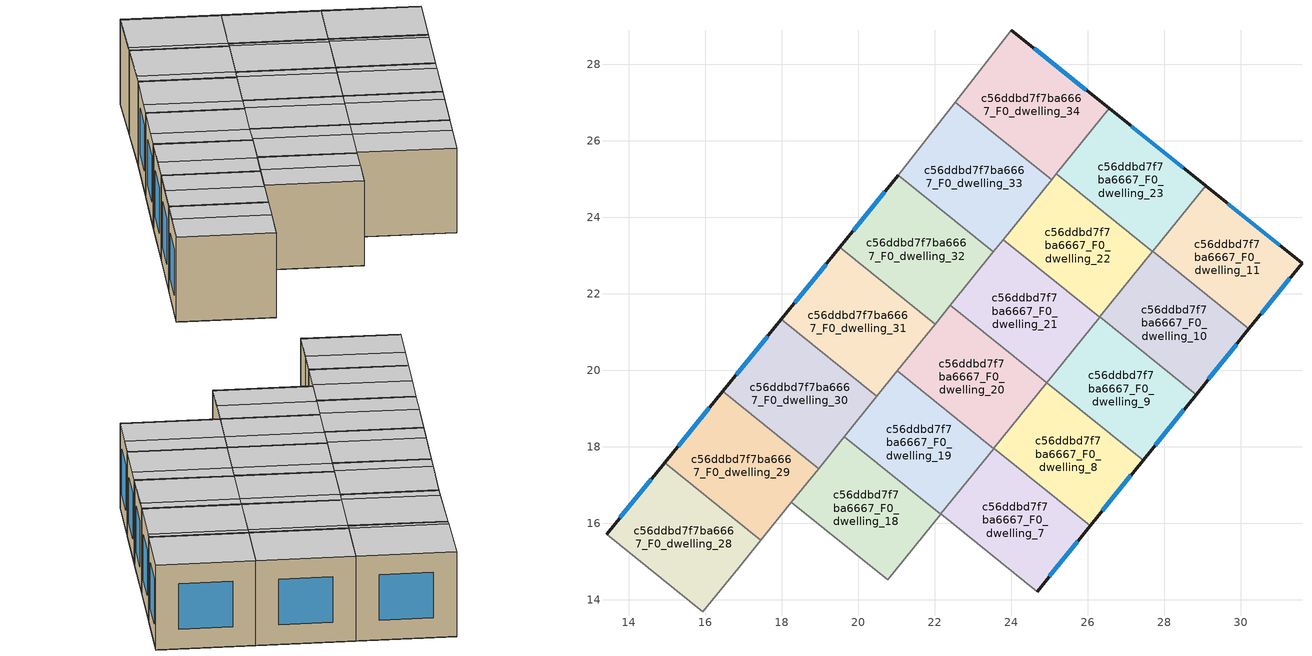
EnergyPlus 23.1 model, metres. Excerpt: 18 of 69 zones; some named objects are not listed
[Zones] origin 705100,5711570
c56ddbd7f7ba6667_F0_dwelling_10
 floor ground (EU_floor_Construction): 28.83,19.36 30.21,21.08 27.69,23.11 26.31,21.39 z0
 wall outside (EU_wall_Construction): 30.21,21.08 28.83,19.36 z0:3
 wall to c56ddbd7f7ba6667_F0_dwelling_11 (EU_wall_Construction): 27.69,23.11 30.21,21.08 z0:3
 wall to c56ddbd7f7ba6667_F0_dwelling_9 (EU_wall_Construction): 28.83,19.36 26.31,21.39 z0:3
 wall to c56ddbd7f7ba6667_F0_dwelling_22 (EU_wall_Construction): 26.31,21.39 27.69,23.1 z0:3
 window (EU_Window_Construction): 29.89,20.68 29.15,19.76 z0.69:2.31
 ceiling to c56ddbd7f7ba6667_F1_dwelling_9 (EU_floor_Construction): 30.08,20.92 28.83,19.36 26.31,21.39 27.57,22.95 z3
 ceiling to c56ddbd7f7ba6667_F1_dwelling_10 (EU_floor_Construction): 30.21,21.08 30.08,20.92 27.57,22.95 27.69,23.11 z3
c56ddbd7f7ba6667_F0_dwelling_11
 floor ground (EU_floor_Construction): 30.21,21.08 31.6,22.8 29.08,24.82 27.69,23.11 z0
 wall outside (EU_wall_Construction): 29.08,24.82 31.6,22.8 30.21,21.08 z0:3
 wall to c56ddbd7f7ba6667_F0_dwelling_23 (EU_wall_Construction): 27.69,23.11 29.08,24.82 z0:3
 window (EU_Window_Construction): 29.66,24.35 31.01,23.27 / 31.28,22.4 30.53,21.48 z0.69:2.31
 ceiling to c56ddbd7f7ba6667_F1_dwelling_10 (EU_floor_Construction): 31.6,22.8 30.21,21.08 27.69,23.11 29.08,24.82 z3
c56ddbd7f7ba6667_F0_dwelling_18
 floor ground (EU_floor_Construction): 20.77,14.52 22.15,16.24 19.64,18.27 18.25,16.55 z0
 wall to c56ddbd7f7ba6667_F0_dwelling_19 (EU_wall_Construction): 19.64,18.27 22.15,16.24 z0:3
 wall to c56ddbd7f7ba6667_F0_dwelling_17 (EU_wall_Construction): 20.77,14.52 18.25,16.55 z0:3
 wall to c56ddbd7f7ba6667_F0_dwelling_6 (EU_wall_Construction): 22.15,16.24 20.77,14.53 z0:3
 wall to c56ddbd7f7ba6667_F0_dwelling_30 (EU_wall_Construction): 18.96,17.43 19.64,18.27 z0:3
 wall to c56ddbd7f7ba6667_F0_dwelling_29 (EU_wall_Construction): 18.25,16.55 18.96,17.43 z0:3
 ceiling to c56ddbd7f7ba6667_F1_dwelling_16 (EU_floor_Construction): 21.52,15.46 20.77,14.52 18.25,16.55 19.01,17.49 z3
 ceiling to c56ddbd7f7ba6667_F1_dwelling_17 (EU_floor_Construction): 22.15,16.24 21.04,14.86 21.52,15.46 19.01,17.49 19.64,18.27 z3
c56ddbd7f7ba6667_F0_dwelling_19
 floor ground (EU_floor_Construction): 22.15,16.24 23.54,17.95 21.02,19.98 19.64,18.27 z0
 wall to c56ddbd7f7ba6667_F0_dwelling_20 (EU_wall_Construction): 21.02,19.98 23.54,17.95 z0:3
 wall to c56ddbd7f7ba6667_F0_dwelling_7 (EU_wall_Construction): 23.54,17.95 22.16,16.24 z0:3
 wall to c56ddbd7f7ba6667_F0_dwelling_31 (EU_wall_Construction): 20.48,19.32 21.02,19.98 z0:3
 wall to c56ddbd7f7ba6667_F0_dwelling_30 (EU_wall_Construction): 19.63,18.27 20.48,19.31 z0:3
 ceiling to c56ddbd7f7ba6667_F1_dwelling_17 (EU_floor_Construction): 23.03,17.33 22.15,16.24 19.64,18.27 20.52,19.36 z3
 ceiling to c56ddbd7f7ba6667_F1_dwelling_18 (EU_floor_Construction): 23.54,17.95 23.03,17.33 20.52,19.36 21.02,19.98 z3
c56ddbd7f7ba6667_F0_dwelling_20
 floor ground (EU_floor_Construction): 23.54,17.95 24.92,19.67 22.4,21.7 21.02,19.98 z0
 wall to c56ddbd7f7ba6667_F0_dwelling_21 (EU_wall_Construction): 22.4,21.7 24.92,19.67 z0:3
 wall to c56ddbd7f7ba6667_F0_dwelling_8 (EU_wall_Construction): 24.92,19.67 23.54,17.96 z0:3
 wall to c56ddbd7f7ba6667_F0_dwelling_32 (EU_wall_Construction): 22,21.2 22.4,21.7 z0:3
 wall to c56ddbd7f7ba6667_F0_dwelling_31 (EU_wall_Construction): 21.02,19.98 22,21.2 z0:3
 ceiling to c56ddbd7f7ba6667_F1_dwelling_18 (EU_floor_Construction): 24.54,19.2 23.54,17.95 21.02,19.98 22.03,21.23 z3
 ceiling to c56ddbd7f7ba6667_F1_dwelling_19 (EU_floor_Construction): 24.92,19.67 24.54,19.2 22.03,21.23 22.4,21.7 z3
c56ddbd7f7ba6667_F0_dwelling_21
 floor ground (EU_floor_Construction): 24.92,19.67 26.3,21.39 23.79,23.42 22.4,21.7 z0
 wall to c56ddbd7f7ba6667_F0_dwelling_22 (EU_wall_Construction): 23.79,23.42 26.3,21.39 z0:3
 wall to c56ddbd7f7ba6667_F0_dwelling_9 (EU_wall_Construction): 26.3,21.39 24.93,19.68 z0:3
 wall to c56ddbd7f7ba6667_F0_dwelling_33 (EU_wall_Construction): 23.53,23.1 23.79,23.42 z0:3
 wall to c56ddbd7f7ba6667_F0_dwelling_32 (EU_wall_Construction): 22.4,21.7 23.53,23.1 z0:3
 ceiling to c56ddbd7f7ba6667_F1_dwelling_20 (EU_floor_Construction): 26.3,21.39 26.05,21.07 23.54,23.1 23.79,23.42 z3
 ceiling adiabatic (EU_roof_Construction): 26.05,21.07 24.92,19.67 22.4,21.7 23.54,23.1 z3
c56ddbd7f7ba6667_F0_dwelling_22
 floor ground (EU_floor_Construction): 26.3,21.39 27.69,23.1 25.17,25.13 23.79,23.42 z0
 wall to c56ddbd7f7ba6667_F0_dwelling_23 (EU_wall_Construction): 25.17,25.13 27.69,23.1 z0:3
 wall to c56ddbd7f7ba6667_F0_dwelling_34 (EU_wall_Construction): 25.05,24.98 25.17,25.13 z0:3
 wall to c56ddbd7f7ba6667_F0_dwelling_33 (EU_wall_Construction): 23.79,23.42 25.05,24.98 z0:3
 ceiling to c56ddbd7f7ba6667_F1_dwelling_20 (EU_floor_Construction): 27.56,22.95 26.3,21.39 23.79,23.42 25.05,24.98 z3
 ceiling to c56ddbd7f7ba6667_F1_dwelling_21 (EU_floor_Construction): 27.69,23.1 27.56,22.95 25.05,24.98 25.17,25.13 z3
c56ddbd7f7ba6667_F0_dwelling_23
 floor ground (EU_floor_Construction): 27.69,23.1 29.08,24.82 26.55,26.84 25.17,25.13 z0
 wall outside (EU_wall_Construction): 26.55,26.84 29.08,24.82 z0:3
 wall to c56ddbd7f7ba6667_F0_dwelling_34 (EU_wall_Construction): 25.17,25.13 26.55,26.84 z0:3
 window (EU_Window_Construction): 27.14,26.38 28.49,25.29 z0.69:2.31
 ceiling to c56ddbd7f7ba6667_F1_dwelling_21 (EU_floor_Construction): 29.08,24.82 27.69,23.1 25.17,25.13 26.55,26.84 z3
c56ddbd7f7ba6667_F0_dwelling_28
 floor ground (EU_floor_Construction): 15.94,13.68 17.45,15.55 14.93,17.58 13.42,15.71 z0
 wall outside (EU_wall_Construction): 13.42,15.71 14.93,17.58 z0:3
 wall to c56ddbd7f7ba6667_F0_dwelling_29 (EU_wall_Construction): 14.93,17.58 17.45,15.55 z0:3
 wall to c56ddbd7f7ba6667_F0_dwelling_27 (EU_wall_Construction): 15.94,13.68 13.42,15.71 z0:3
 wall to c56ddbd7f7ba6667_F0_dwelling_16 (EU_wall_Construction): 16.87,14.83 15.94,13.68 z0:3
 wall to c56ddbd7f7ba6667_F0_dwelling_17 (EU_wall_Construction): 17.45,15.55 16.87,14.83 z0:3
 window (EU_Window_Construction): 13.77,16.15 14.58,17.15 z0.69:2.31
 ceiling to c56ddbd7f7ba6667_F1_dwelling_26 (EU_floor_Construction): 16.82,14.77 15.94,13.68 13.42,15.71 14.3,16.8 z3
 ceiling to c56ddbd7f7ba6667_F1_dwelling_27 (EU_floor_Construction): 17.45,15.55 16.82,14.77 14.3,16.8 14.93,17.58 z3
c56ddbd7f7ba6667_F0_dwelling_29
 floor ground (EU_floor_Construction): 17.45,15.55 18.96,17.43 16.45,19.45 14.93,17.58 z0
 wall outside (EU_wall_Construction): 14.93,17.58 16.45,19.45 z0:3
 wall to c56ddbd7f7ba6667_F0_dwelling_30 (EU_wall_Construction): 16.45,19.45 18.96,17.43 z0:3
 wall to c56ddbd7f7ba6667_F0_dwelling_17 (EU_wall_Construction): 18.25,16.55 17.45,15.55 z0:3
 window (EU_Window_Construction): 15.29,18.01 16.1,19.02 z0.69:2.31
 ceiling to c56ddbd7f7ba6667_F1_dwelling_27 (EU_floor_Construction): 18.2,16.49 17.45,15.55 14.93,17.58 15.69,18.52 z3
 ceiling to c56ddbd7f7ba6667_F1_dwelling_28 (EU_floor_Construction): 18.96,17.43 18.2,16.49 15.69,18.52 16.45,19.45 z3
c56ddbd7f7ba6667_F0_dwelling_30
 floor ground (EU_floor_Construction): 18.96,17.43 20.48,19.32 17.98,21.33 16.45,19.45 z0
 wall outside (EU_wall_Construction): 16.45,19.45 17.98,21.33 z0:3
 wall to c56ddbd7f7ba6667_F0_dwelling_31 (EU_wall_Construction): 17.98,21.33 20.48,19.32 z0:3
 window (EU_Window_Construction): 16.81,19.89 17.63,20.9 z0.69:2.31
 ceiling to c56ddbd7f7ba6667_F1_dwelling_28 (EU_floor_Construction): 19.59,18.22 18.96,17.43 16.45,19.45 17.09,20.23 z3
 ceiling to c56ddbd7f7ba6667_F1_dwelling_29 (EU_floor_Construction): 20.48,19.32 19.59,18.22 17.09,20.23 17.98,21.33 z3
c56ddbd7f7ba6667_F0_dwelling_31
 floor ground (EU_floor_Construction): 20.48,19.32 22,21.2 19.51,23.21 17.98,21.33 z0
 wall outside (EU_wall_Construction): 17.98,21.33 19.51,23.21 z0:3
 wall to c56ddbd7f7ba6667_F0_dwelling_32 (EU_wall_Construction): 19.51,23.21 22,21.2 z0:3
 window (EU_Window_Construction): 18.34,21.77 19.16,22.78 z0.69:2.31
 ceiling to c56ddbd7f7ba6667_F1_dwelling_30 (EU_floor_Construction): 22,21.2 20.99,19.94 18.49,21.96 19.51,23.21 z3
 ceiling to c56ddbd7f7ba6667_F1_dwelling_29 (EU_floor_Construction): 20.99,19.94 20.48,19.32 17.98,21.33 18.49,21.96 z3
c56ddbd7f7ba6667_F0_dwelling_32
 floor ground (EU_floor_Construction): 22,21.2 23.53,23.1 21.05,25.1 19.51,23.21 z0
 wall outside (EU_wall_Construction): 19.51,23.21 21.05,25.1 z0:3
 wall to c56ddbd7f7ba6667_F0_dwelling_33 (EU_wall_Construction): 21.05,25.1 23.53,23.1 z0:3
 window (EU_Window_Construction): 19.87,23.65 20.69,24.66 z0.69:2.31
 ceiling to c56ddbd7f7ba6667_F1_dwelling_30 (EU_floor_Construction): 22.38,21.68 22,21.2 19.51,23.21 19.9,23.68 z3
 ceiling to c56ddbd7f7ba6667_F1_dwelling_31 (EU_floor_Construction): 23.53,23.1 22.38,21.68 19.9,23.68 21.05,25.1 z3
c56ddbd7f7ba6667_F0_dwelling_33
 floor ground (EU_floor_Construction): 23.53,23.1 25.05,24.98 22.54,27.01 21.05,25.1 z0
 wall adiabatic (EU_wall_Construction): 21.05,25.1 22.54,27.01 z0:3
 wall to c56ddbd7f7ba6667_F0_dwelling_34 (EU_wall_Construction): 22.54,27.01 25.05,24.98 z0:3
 ceiling to c56ddbd7f7ba6667_F1_dwelling_31 (EU_floor_Construction): 23.79,23.41 23.53,23.1 21.05,25.1 21.3,25.42 z3
 ceiling to c56ddbd7f7ba6667_F1_dwelling_32 (EU_floor_Construction): 25.05,24.98 23.79,23.41 21.3,25.42 22.54,27.01 z3
c56ddbd7f7ba6667_F0_dwelling_34
 floor ground (EU_floor_Construction): 25.05,24.98 26.55,26.84 24,28.89 22.54,27.01 z0
 wall outside (EU_wall_Construction): 24,28.89 26.55,26.84 z0:3
 wall adiabatic (EU_wall_Construction): 22.54,27.01 24,28.89 z0:3
 window (EU_Window_Construction): 24.59,28.42 25.96,27.32 z0.69:2.31
 ceiling to c56ddbd7f7ba6667_F1_dwelling_32 (EU_floor_Construction): 25.18,25.14 25.05,24.98 22.54,27.01 22.66,27.17 z3
 ceiling to c56ddbd7f7ba6667_F1_dwelling_33 (EU_floor_Construction): 26.55,26.84 25.18,25.14 22.66,27.17 24,28.89 z3
c56ddbd7f7ba6667_F0_dwelling_7
 floor ground (EU_floor_Construction): 24.67,14.21 26.06,15.93 23.54,17.96 22.16,16.24 z0
 wall outside (EU_wall_Construction): 26.06,15.93 24.67,14.21 z0:3
 wall to c56ddbd7f7ba6667_F0_dwelling_8 (EU_wall_Construction): 23.54,17.96 26.06,15.93 z0:3
 wall to c56ddbd7f7ba6667_F0_dwelling_6 (EU_wall_Construction): 24.67,14.21 22.16,16.24 z0:3
 window (EU_Window_Construction): 25.74,15.53 24.99,14.61 z0.69:2.31
 ceiling to c56ddbd7f7ba6667_F1_dwelling_7 (EU_floor_Construction): 26.06,15.93 25.55,15.31 23.04,17.34 23.54,17.96 z3
 ceiling to c56ddbd7f7ba6667_F1_dwelling_6 (EU_floor_Construction): 25.55,15.31 24.67,14.21 22.16,16.24 23.04,17.34 z3
c56ddbd7f7ba6667_F0_dwelling_8
 floor ground (EU_floor_Construction): 26.06,15.93 27.44,17.65 24.93,19.68 23.54,17.96 z0
 wall outside (EU_wall_Construction): 27.44,17.65 26.06,15.93 z0:3
 wall to c56ddbd7f7ba6667_F0_dwelling_9 (EU_wall_Construction): 24.93,19.68 27.44,17.65 z0:3
 window (EU_Window_Construction): 27.12,17.25 26.38,16.33 z0.69:2.31
 ceiling to c56ddbd7f7ba6667_F1_dwelling_8 (EU_floor_Construction): 27.44,17.65 27.06,17.18 24.55,19.21 24.93,19.68 z3
 ceiling to c56ddbd7f7ba6667_F1_dwelling_7 (EU_floor_Construction): 27.06,17.18 26.06,15.93 23.54,17.96 24.55,19.21 z3
c56ddbd7f7ba6667_F0_dwelling_9
 floor ground (EU_floor_Construction): 27.44,17.65 28.83,19.36 26.31,21.39 24.93,19.68 z0
 wall outside (EU_wall_Construction): 28.83,19.36 27.44,17.65 z0:3
 window (EU_Window_Construction): 28.51,18.97 27.76,18.04 z0.69:2.31
 ceiling to c56ddbd7f7ba6667_F1_dwelling_8 (EU_floor_Construction): 28.57,19.05 27.44,17.65 24.93,19.68 26.06,21.08 z3
 ceiling to c56ddbd7f7ba6667_F1_dwelling_9 (EU_floor_Construction): 28.83,19.36 28.57,19.05 26.06,21.08 26.31,21.39 z3
[Building]
EU S2 Campaign: North Axis=0; Terrain=City; Solar Distribution=FullExterior
[Site:Location]
London: Latitude=51.5; Longitude=-0.5; Time Zone=0; Elevation=25
[SizingPeriod:WeatherFileDays]
AnnualSizingPeriod: Begin Month=1; Begin Day of Month=1; End Month=12; End Day of Month=31; Day of Week for Start Day=Monday; Use Weather File Daylight Saving Period=No; Use Weather File Rain and Snow Indicators=No
[MATERIAL]
EU_InternalMass_Material: Roughness=MediumRough; Thickness=0.1; Conductivity=1; Density=1800; Specific Heat=900; Thermal Absorptance=0.9; Solar Absorptance=0.7; Visible Absorptance=0.7
[MATERIAL:NOMASS] Roughness=MediumRough; Thermal Absorptance=0.9; Solar Absorptance=0.7; Visible Absorptance=0.7
Name | Thermal Resistance
EU_wall_NoMass | 0.635353
EU_roof_NoMass | 0.675062
EU_floor_NoMass | 1.96382
[WINDOWMATERIAL:SIMPLEGLAZINGSYSTEM]
EU_Window_SimpleGlazing: UFactor=2.96269; Solar Heat Gain Coefficient=0.76; Visible Transmittance=0.76
[CONSTRUCTION]
EU_wall_Construction: EU_wall_NoMass
EU_roof_Construction: EU_roof_NoMass
EU_floor_Construction: EU_floor_NoMass
EU_InternalMass_Construction: EU_InternalMass_Material
EU_Window_Construction: EU_Window_SimpleGlazing
[ZONE] Type=1; Multiplier=1; Ceiling Height=autocalculate; Floor Area=autocalculate; Part of Total Floor Area=Yes
Name | Volume
c56ddbd7f7ba6667_F0_dwelling_10 | 21.3933
c56ddbd7f7ba6667_F0_dwelling_11 | 21.3787
c56ddbd7f7ba6667_F0_dwelling_18; c56ddbd7f7ba6667_F0_dwelling_7 | 21.3882
c56ddbd7f7ba6667_F0_dwelling_19 | 21.3831
c56ddbd7f7ba6667_F0_dwelling_20 | 21.3875
c56ddbd7f7ba6667_F0_dwelling_21 | 21.3816
c56ddbd7f7ba6667_F0_dwelling_22; c56ddbd7f7ba6667_F0_dwelling_8 | 21.3889
c56ddbd7f7ba6667_F0_dwelling_23 | 21.3779
c56ddbd7f7ba6667_F0_dwelling_28 | 23.3386
c56ddbd7f7ba6667_F0_dwelling_29 | 23.3225
c56ddbd7f7ba6667_F0_dwelling_30 | 23.3394
c56ddbd7f7ba6667_F0_dwelling_31; c56ddbd7f7ba6667_F0_dwelling_34 | 23.3269
c56ddbd7f7ba6667_F0_dwelling_32 | 23.3335
c56ddbd7f7ba6667_F0_dwelling_33 | 23.3298
c56ddbd7f7ba6667_F0_dwelling_9 | 21.3867
[INTERNALMASS] Construction=EU_InternalMass_Construction
Name | Zone or ZoneList | Surface Area
c56ddbd7f7ba6667_F0_dwelling_7_EU_InternalMass | c56ddbd7f7ba6667_F0_dwelling_7 | 7.12942
c56ddbd7f7ba6667_F0_dwelling_8_EU_InternalMass | c56ddbd7f7ba6667_F0_dwelling_8 | 7.12942
c56ddbd7f7ba6667_F0_dwelling_9_EU_InternalMass | c56ddbd7f7ba6667_F0_dwelling_9 | 7.12885
c56ddbd7f7ba6667_F0_dwelling_10_EU_InternalMass | c56ddbd7f7ba6667_F0_dwelling_10 | 7.13137
c56ddbd7f7ba6667_F0_dwelling_11_EU_InternalMass | c56ddbd7f7ba6667_F0_dwelling_11 | 7.12618
c56ddbd7f7ba6667_F0_dwelling_18_EU_InternalMass | c56ddbd7f7ba6667_F0_dwelling_18 | 7.12957
c56ddbd7f7ba6667_F0_dwelling_19_EU_InternalMass | c56ddbd7f7ba6667_F0_dwelling_19 | 7.12754
c56ddbd7f7ba6667_F0_dwelling_20_EU_InternalMass | c56ddbd7f7ba6667_F0_dwelling_20 | 7.12901
c56ddbd7f7ba6667_F0_dwelling_21_EU_InternalMass | c56ddbd7f7ba6667_F0_dwelling_21 | 7.12754
c56ddbd7f7ba6667_F0_dwelling_22_EU_InternalMass | c56ddbd7f7ba6667_F0_dwelling_22 | 7.12957
c56ddbd7f7ba6667_F0_dwelling_23_EU_InternalMass | c56ddbd7f7ba6667_F0_dwelling_23 | 7.12602
c56ddbd7f7ba6667_F0_dwelling_28_EU_InternalMass | c56ddbd7f7ba6667_F0_dwelling_28 | 7.77971
c56ddbd7f7ba6667_F0_dwelling_29_EU_InternalMass | c56ddbd7f7ba6667_F0_dwelling_29 | 7.7743
c56ddbd7f7ba6667_F0_dwelling_30_EU_InternalMass | c56ddbd7f7ba6667_F0_dwelling_30 | 7.77968
c56ddbd7f7ba6667_F0_dwelling_31_EU_InternalMass | c56ddbd7f7ba6667_F0_dwelling_31 | 7.7754
c56ddbd7f7ba6667_F0_dwelling_32_EU_InternalMass | c56ddbd7f7ba6667_F0_dwelling_32 | 7.77812
c56ddbd7f7ba6667_F0_dwelling_33_EU_InternalMass | c56ddbd7f7ba6667_F0_dwelling_33 | 7.77661
c56ddbd7f7ba6667_F0_dwelling_34_EU_InternalMass | c56ddbd7f7ba6667_F0_dwelling_34 | 7.77541
[OTHEREQUIPMENT] Fuel Type=Electricity; Design Level Calculation Method=Watts/Area; Power per Zone Floor Area=1; Fraction Latent=0; Fraction Radiant=0; Fraction Lost=0; Carbon Dioxide Generation Rate=0; EndUse Subcategory=EU_Step8_InternalGains
Name | Zone or ZoneList or Space or SpaceList | Schedule
EU_Step8_InternalGain_c56ddbd7f7ba6667_F0_dwelling_7_f000 | c56ddbd7f7ba6667_F0_dwelling_7 | EU_Step8_GainSchedule_c56ddbd7f7ba6667_F0_dwelling_7_f000
EU_Step8_InternalGain_c56ddbd7f7ba6667_F0_dwelling_8_f000 | c56ddbd7f7ba6667_F0_dwelling_8 | EU_Step8_GainSchedule_c56ddbd7f7ba6667_F0_dwelling_8_f000
EU_Step8_InternalGain_c56ddbd7f7ba6667_F0_dwelling_9_f000 | c56ddbd7f7ba6667_F0_dwelling_9 | EU_Step8_GainSchedule_c56ddbd7f7ba6667_F0_dwelling_9_f000
EU_Step8_InternalGain_c56ddbd7f7ba6667_F0_dwelling_10_f000 | c56ddbd7f7ba6667_F0_dwelling_10 | EU_Step8_GainSchedule_c56ddbd7f7ba6667_F0_dwelling_10_f000
EU_Step8_InternalGain_c56ddbd7f7ba6667_F0_dwelling_11_f000 | c56ddbd7f7ba6667_F0_dwelling_11 | EU_Step8_GainSchedule_c56ddbd7f7ba6667_F0_dwelling_11_f000
EU_Step8_InternalGain_c56ddbd7f7ba6667_F0_dwelling_18_f000 | c56ddbd7f7ba6667_F0_dwelling_18 | EU_Step8_GainSchedule_c56ddbd7f7ba6667_F0_dwelling_18_f000
EU_Step8_InternalGain_c56ddbd7f7ba6667_F0_dwelling_19_f000 | c56ddbd7f7ba6667_F0_dwelling_19 | EU_Step8_GainSchedule_c56ddbd7f7ba6667_F0_dwelling_19_f000
EU_Step8_InternalGain_c56ddbd7f7ba6667_F0_dwelling_20_f000 | c56ddbd7f7ba6667_F0_dwelling_20 | EU_Step8_GainSchedule_c56ddbd7f7ba6667_F0_dwelling_20_f000
EU_Step8_InternalGain_c56ddbd7f7ba6667_F0_dwelling_21_f000 | c56ddbd7f7ba6667_F0_dwelling_21 | EU_Step8_GainSchedule_c56ddbd7f7ba6667_F0_dwelling_21_f000
EU_Step8_InternalGain_c56ddbd7f7ba6667_F0_dwelling_22_f000 | c56ddbd7f7ba6667_F0_dwelling_22 | EU_Step8_GainSchedule_c56ddbd7f7ba6667_F0_dwelling_22_f000
EU_Step8_InternalGain_c56ddbd7f7ba6667_F0_dwelling_23_f000 | c56ddbd7f7ba6667_F0_dwelling_23 | EU_Step8_GainSchedule_c56ddbd7f7ba6667_F0_dwelling_23_f000
EU_Step8_InternalGain_c56ddbd7f7ba6667_F0_dwelling_28_f000 | c56ddbd7f7ba6667_F0_dwelling_28 | EU_Step8_GainSchedule_c56ddbd7f7ba6667_F0_dwelling_28_f000
EU_Step8_InternalGain_c56ddbd7f7ba6667_F0_dwelling_29_f000 | c56ddbd7f7ba6667_F0_dwelling_29 | EU_Step8_GainSchedule_c56ddbd7f7ba6667_F0_dwelling_29_f000
EU_Step8_InternalGain_c56ddbd7f7ba6667_F0_dwelling_30_f000 | c56ddbd7f7ba6667_F0_dwelling_30 | EU_Step8_GainSchedule_c56ddbd7f7ba6667_F0_dwelling_30_f000
EU_Step8_InternalGain_c56ddbd7f7ba6667_F0_dwelling_31_f000 | c56ddbd7f7ba6667_F0_dwelling_31 | EU_Step8_GainSchedule_c56ddbd7f7ba6667_F0_dwelling_31_f000
EU_Step8_InternalGain_c56ddbd7f7ba6667_F0_dwelling_32_f000 | c56ddbd7f7ba6667_F0_dwelling_32 | EU_Step8_GainSchedule_c56ddbd7f7ba6667_F0_dwelling_32_f000
EU_Step8_InternalGain_c56ddbd7f7ba6667_F0_dwelling_33_f000 | c56ddbd7f7ba6667_F0_dwelling_33 | EU_Step8_GainSchedule_c56ddbd7f7ba6667_F0_dwelling_33_f000
EU_Step8_InternalGain_c56ddbd7f7ba6667_F0_dwelling_34_f000 | c56ddbd7f7ba6667_F0_dwelling_34 | EU_Step8_GainSchedule_c56ddbd7f7ba6667_F0_dwelling_34_f000
[ZONEVENTILATION:DESIGNFLOWRATE] Schedule=EU_AlwaysOn; Design Flow Rate Calculation Method=AirChanges/Hour; Air Changes per Hour=0.555504; Ventilation Type=Natural; Fan Pressure Rise=0; Fan Total Efficiency=1; Constant Term Coefficient=1; Temperature Term Coefficient=0; Velocity Term Coefficient=0; Velocity Squared Term Coefficient=0; Minimum Indoor Temperature=-100; Maximum Indoor Temperature=100; Delta Temperature=-100; Minimum Outdoor Temperature=-100; Maximum Outdoor Temperature=100; Maximum Wind Speed=40
Name | Zone or ZoneList or Space or SpaceList
EU_ConstantAir_c56ddbd7f7ba6667_F0_dwelling_7 | c56ddbd7f7ba6667_F0_dwelling_7
EU_ConstantAir_c56ddbd7f7ba6667_F0_dwelling_8 | c56ddbd7f7ba6667_F0_dwelling_8
EU_ConstantAir_c56ddbd7f7ba6667_F0_dwelling_9 | c56ddbd7f7ba6667_F0_dwelling_9
EU_ConstantAir_c56ddbd7f7ba6667_F0_dwelling_10 | c56ddbd7f7ba6667_F0_dwelling_10
EU_ConstantAir_c56ddbd7f7ba6667_F0_dwelling_11 | c56ddbd7f7ba6667_F0_dwelling_11
EU_ConstantAir_c56ddbd7f7ba6667_F0_dwelling_18 | c56ddbd7f7ba6667_F0_dwelling_18
EU_ConstantAir_c56ddbd7f7ba6667_F0_dwelling_19 | c56ddbd7f7ba6667_F0_dwelling_19
EU_ConstantAir_c56ddbd7f7ba6667_F0_dwelling_20 | c56ddbd7f7ba6667_F0_dwelling_20
EU_ConstantAir_c56ddbd7f7ba6667_F0_dwelling_21 | c56ddbd7f7ba6667_F0_dwelling_21
EU_ConstantAir_c56ddbd7f7ba6667_F0_dwelling_22 | c56ddbd7f7ba6667_F0_dwelling_22
EU_ConstantAir_c56ddbd7f7ba6667_F0_dwelling_23 | c56ddbd7f7ba6667_F0_dwelling_23
EU_ConstantAir_c56ddbd7f7ba6667_F0_dwelling_28 | c56ddbd7f7ba6667_F0_dwelling_28
EU_ConstantAir_c56ddbd7f7ba6667_F0_dwelling_29 | c56ddbd7f7ba6667_F0_dwelling_29
EU_ConstantAir_c56ddbd7f7ba6667_F0_dwelling_30 | c56ddbd7f7ba6667_F0_dwelling_30
EU_ConstantAir_c56ddbd7f7ba6667_F0_dwelling_31 | c56ddbd7f7ba6667_F0_dwelling_31
EU_ConstantAir_c56ddbd7f7ba6667_F0_dwelling_32 | c56ddbd7f7ba6667_F0_dwelling_32
EU_ConstantAir_c56ddbd7f7ba6667_F0_dwelling_33 | c56ddbd7f7ba6667_F0_dwelling_33
EU_ConstantAir_c56ddbd7f7ba6667_F0_dwelling_34 | c56ddbd7f7ba6667_F0_dwelling_34
[HVACTEMPLATE:ZONE:IDEALLOADSAIRSYSTEM] System Availability Schedule=EU_AlwaysOn; Maximum Heating Supply Air Temperature=50; Minimum Cooling Supply Air Temperature=13; Maximum Heating Supply Air Humidity Ratio=0.0156; Minimum Cooling Supply Air Humidity Ratio=0.0077; Heating Limit=NoLimit; Cooling Limit=NoLimit; Heating Availability Schedule=EU_AlwaysOn; Cooling Availability Schedule=EU_CoolingOff; Dehumidification Control Type=ConstantSensibleHeatRatio; Cooling Sensible Heat Ratio=0.7; Dehumidification Setpoint=60; Humidification Control Type=None; Humidification Setpoint=30; Outdoor Air Method=None; Outdoor Air Flow Rate per Person=0.00944; Outdoor Air Flow Rate per Zone Floor Area=0; Outdoor Air Flow Rate per Zone=0; Demand Controlled Ventilation Type=None; Outdoor Air Economizer Type=NoEconomizer; Heat Recovery Type=None; Sensible Heat Recovery Effectiveness=0.7; Latent Heat Recovery Effectiveness=0.65
Name | Template Thermostat
c56ddbd7f7ba6667_F0_dwelling_7 | EU_HeatOnly_c56ddbd7f7ba6667_F0_dwelling_7
c56ddbd7f7ba6667_F0_dwelling_8 | EU_HeatOnly_c56ddbd7f7ba6667_F0_dwelling_8
c56ddbd7f7ba6667_F0_dwelling_9 | EU_HeatOnly_c56ddbd7f7ba6667_F0_dwelling_9
c56ddbd7f7ba6667_F0_dwelling_10 | EU_HeatOnly_c56ddbd7f7ba6667_F0_dwelling_10
c56ddbd7f7ba6667_F0_dwelling_11 | EU_HeatOnly_c56ddbd7f7ba6667_F0_dwelling_11
c56ddbd7f7ba6667_F0_dwelling_18 | EU_HeatOnly_c56ddbd7f7ba6667_F0_dwelling_18
c56ddbd7f7ba6667_F0_dwelling_19 | EU_HeatOnly_c56ddbd7f7ba6667_F0_dwelling_19
c56ddbd7f7ba6667_F0_dwelling_20 | EU_HeatOnly_c56ddbd7f7ba6667_F0_dwelling_20
c56ddbd7f7ba6667_F0_dwelling_21 | EU_HeatOnly_c56ddbd7f7ba6667_F0_dwelling_21
c56ddbd7f7ba6667_F0_dwelling_22 | EU_HeatOnly_c56ddbd7f7ba6667_F0_dwelling_22
c56ddbd7f7ba6667_F0_dwelling_23 | EU_HeatOnly_c56ddbd7f7ba6667_F0_dwelling_23
c56ddbd7f7ba6667_F0_dwelling_28 | EU_HeatOnly_c56ddbd7f7ba6667_F0_dwelling_28
c56ddbd7f7ba6667_F0_dwelling_29 | EU_HeatOnly_c56ddbd7f7ba6667_F0_dwelling_29
c56ddbd7f7ba6667_F0_dwelling_30 | EU_HeatOnly_c56ddbd7f7ba6667_F0_dwelling_30
c56ddbd7f7ba6667_F0_dwelling_31 | EU_HeatOnly_c56ddbd7f7ba6667_F0_dwelling_31
c56ddbd7f7ba6667_F0_dwelling_32 | EU_HeatOnly_c56ddbd7f7ba6667_F0_dwelling_32
c56ddbd7f7ba6667_F0_dwelling_33 | EU_HeatOnly_c56ddbd7f7ba6667_F0_dwelling_33
c56ddbd7f7ba6667_F0_dwelling_34 | EU_HeatOnly_c56ddbd7f7ba6667_F0_dwelling_34
[SIZING:ZONE] Zone Cooling Design Supply Air Temperature Input Method=SupplyAirTemperature; Zone Cooling Design Supply Air Temperature=13; Zone Heating Design Supply Air Temperature Input Method=SupplyAirTemperature; Zone Heating Design Supply Air Temperature=50; Zone Cooling Design Supply Air Humidity Ratio=0.008; Zone Heating Design Supply Air Humidity Ratio=0.008; Cooling Design Air Flow Method=DesignDay; Cooling Design Air Flow Rate=0; Cooling Minimum Air Flow per Zone Floor Area=0.000762; Cooling Minimum Air Flow=0; Cooling Minimum Air Flow Fraction=0.2; Heating Design Air Flow Method=DesignDay; Heating Design Air Flow Rate=0; Heating Maximum Air Flow per Zone Floor Area=0.002032; Heating Maximum Air Flow=0.141576; Heating Maximum Air Flow Fraction=0.3; Account for Dedicated Outdoor Air System=No; Dedicated Outdoor Air System Control Strategy=NeutralSupplyAir; Dedicated Outdoor Air Low Setpoint Temperature for Design=autosize; Dedicated Outdoor Air High Setpoint Temperature for Design=autosize; Zone Load Sizing Method=Sensible Load Only No Latent Load; Zone Latent Cooling Design Supply Air Humidity Ratio Input Method=HumidityRatioDifference; Zone Cooling Design Supply Air Humidity Ratio Difference=0.005; Zone Latent Heating Design Supply Air Humidity Ratio Input Method=HumidityRatioDifference; Zone Humidification Design Supply Air Humidity Ratio Difference=0.005
c56ddbd7f7ba6667_F0_dwelling_7; c56ddbd7f7ba6667_F0_dwelling_8; c56ddbd7f7ba6667_F0_dwelling_9; c56ddbd7f7ba6667_F0_dwelling_10; c56ddbd7f7ba6667_F0_dwelling_11; c56ddbd7f7ba6667_F0_dwelling_18; c56ddbd7f7ba6667_F0_dwelling_19; c56ddbd7f7ba6667_F0_dwelling_20; c56ddbd7f7ba6667_F0_dwelling_21; c56ddbd7f7ba6667_F0_dwelling_22; c56ddbd7f7ba6667_F0_dwelling_23; c56ddbd7f7ba6667_F0_dwelling_28; c56ddbd7f7ba6667_F0_dwelling_29; c56ddbd7f7ba6667_F0_dwelling_30; c56ddbd7f7ba6667_F0_dwelling_31; c56ddbd7f7ba6667_F0_dwelling_32; c56ddbd7f7ba6667_F0_dwelling_33; c56ddbd7f7ba6667_F0_dwelling_34
[SCHEDULE:CONSTANT]
Name | Hourly Value
EU_AlwaysOn | 1
EU_CoolingOff | 0
[SCHEDULE:FILE] Column Number=1; Rows to Skip at Top=0; Number of Hours of Data=8760; Column Separator=Comma; Interpolate to Timestep=No; Minutes per Item=60; Adjust Schedule for Daylight Savings=Yes
Name | File
EU_Step8_GainSchedule_c56ddbd7f7ba6667_F0_dwelling_7_f000 | ../../schedules/c56ddbd7f7ba6667/c56ddbd7f7ba6667_F0_dwelling_7_f000_gain.csv
EU_Step8_GainSchedule_c56ddbd7f7ba6667_F0_dwelling_8_f000 | ../../schedules/c56ddbd7f7ba6667/c56ddbd7f7ba6667_F0_dwelling_8_f000_gain.csv
EU_Step8_GainSchedule_c56ddbd7f7ba6667_F0_dwelling_9_f000 | ../../schedules/c56ddbd7f7ba6667/c56ddbd7f7ba6667_F0_dwelling_9_f000_gain.csv
EU_Step8_GainSchedule_c56ddbd7f7ba6667_F0_dwelling_10_f000 | ../../schedules/c56ddbd7f7ba6667/c56ddbd7f7ba6667_F0_dwelling_10_f000_gain.csv
EU_Step8_GainSchedule_c56ddbd7f7ba6667_F0_dwelling_11_f000 | ../../schedules/c56ddbd7f7ba6667/c56ddbd7f7ba6667_F0_dwelling_11_f000_gain.csv
EU_Step8_GainSchedule_c56ddbd7f7ba6667_F0_dwelling_18_f000 | ../../schedules/c56ddbd7f7ba6667/c56ddbd7f7ba6667_F0_dwelling_18_f000_gain.csv
EU_Step8_GainSchedule_c56ddbd7f7ba6667_F0_dwelling_19_f000 | ../../schedules/c56ddbd7f7ba6667/c56ddbd7f7ba6667_F0_dwelling_19_f000_gain.csv
EU_Step8_GainSchedule_c56ddbd7f7ba6667_F0_dwelling_20_f000 | ../../schedules/c56ddbd7f7ba6667/c56ddbd7f7ba6667_F0_dwelling_20_f000_gain.csv
EU_Step8_GainSchedule_c56ddbd7f7ba6667_F0_dwelling_21_f000 | ../../schedules/c56ddbd7f7ba6667/c56ddbd7f7ba6667_F0_dwelling_21_f000_gain.csv
EU_Step8_GainSchedule_c56ddbd7f7ba6667_F0_dwelling_22_f000 | ../../schedules/c56ddbd7f7ba6667/c56ddbd7f7ba6667_F0_dwelling_22_f000_gain.csv
EU_Step8_GainSchedule_c56ddbd7f7ba6667_F0_dwelling_23_f000 | ../../schedules/c56ddbd7f7ba6667/c56ddbd7f7ba6667_F0_dwelling_23_f000_gain.csv
EU_Step8_GainSchedule_c56ddbd7f7ba6667_F0_dwelling_28_f000 | ../../schedules/c56ddbd7f7ba6667/c56ddbd7f7ba6667_F0_dwelling_28_f000_gain.csv
EU_Step8_GainSchedule_c56ddbd7f7ba6667_F0_dwelling_29_f000 | ../../schedules/c56ddbd7f7ba6667/c56ddbd7f7ba6667_F0_dwelling_29_f000_gain.csv
EU_Step8_GainSchedule_c56ddbd7f7ba6667_F0_dwelling_30_f000 | ../../schedules/c56ddbd7f7ba6667/c56ddbd7f7ba6667_F0_dwelling_30_f000_gain.csv
EU_Step8_GainSchedule_c56ddbd7f7ba6667_F0_dwelling_31_f000 | ../../schedules/c56ddbd7f7ba6667/c56ddbd7f7ba6667_F0_dwelling_31_f000_gain.csv
EU_Step8_GainSchedule_c56ddbd7f7ba6667_F0_dwelling_32_f000 | ../../schedules/c56ddbd7f7ba6667/c56ddbd7f7ba6667_F0_dwelling_32_f000_gain.csv
EU_Step8_GainSchedule_c56ddbd7f7ba6667_F0_dwelling_33_f000 | ../../schedules/c56ddbd7f7ba6667/c56ddbd7f7ba6667_F0_dwelling_33_f000_gain.csv
EU_Step8_GainSchedule_c56ddbd7f7ba6667_F0_dwelling_34_f000 | ../../schedules/c56ddbd7f7ba6667/c56ddbd7f7ba6667_F0_dwelling_34_f000_gain.csv
